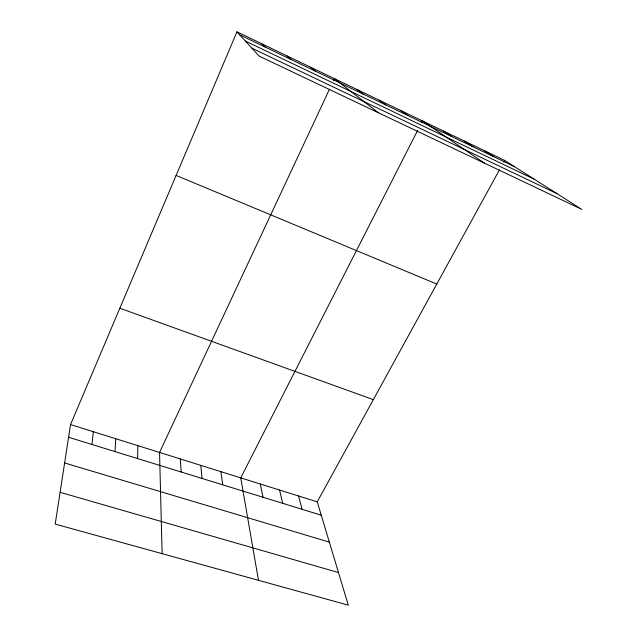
<?xml version="1.0" encoding="UTF-8"?>
<svg xmlns="http://www.w3.org/2000/svg" width="637" height="637" viewBox="0 0 637 637"><rect width="100%" height="100%" fill="white"/><g stroke="black" fill="none" stroke-linecap="round" stroke-linejoin="round"><path stroke-width="0.96" d="M137.616 458.568L137.831 445.637M114.979 451.593L115.759 438.726M91.975 444.491L93.336 431.703M236.948 31.85L259.171 56.112L581.804 209.398L504.647 160.413L236.948 31.85L70.548 424.568L55.196 524.1L348.28 605.15L317.25 501.837L499.456 169.856M329.504 89.204L159.545 452.437L162.117 553.672M333.613 80.421L334.433 78.669L378.482 112.805M417.601 130.481L240.738 477.869L258.479 580.315M421.575 122.678L422.458 120.942L484.415 163.128M503.7 162.132L504.647 160.413M60.101 492.321L338.494 572.559M64.624 462.964L329.353 542.127M68.589 437.277L321.271 515.229M70.548 424.568L317.25 501.837M119.844 308.22L373.346 399.638M176.115 175.422L436.775 284.07M251.902 48.181L556.985 193.648M239.703 34.852L514.409 166.607M245.341 41.015L534.22 179.188M484.614 150.794L493.914 156.782M464.246 141.008L473.06 146.781M443.527 131.063L451.84 136.605M401.023 110.647L408.269 115.703M379.214 100.176L385.903 104.978M357.023 89.514L363.122 94.053M310.737 67.283L315.586 71.256M286.594 55.698L290.775 59.352M262.006 43.881L265.486 47.226M298.538 495.976L302.145 509.329M279.547 490.028L282.732 503.341M260.286 483.993L263.025 497.266M220.896 471.651L222.711 484.829M200.751 465.344L202.088 478.467M180.303 458.943L181.147 472.001"/></g></svg>
